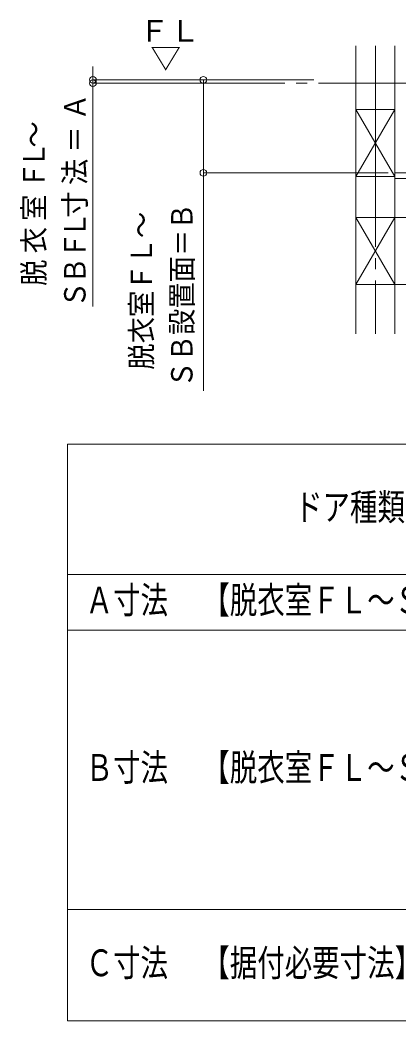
# Model space of a CAD drawing. Units: millimetres on the paper. Extents: x -305 to 305, y -152 to 152.
# Drawn here: x -54.4 to -20.4, y -76.6 to 13.1 of the extents above; entities that cross this region are included whole.
import ezdxf
from ezdxf.enums import TextEntityAlignment as Align

# ---------------------------------------------------------------- set-up
doc = ezdxf.new("R2010")
doc.units = ezdxf.units.MM
doc.linetypes.add('LONG_CHAIN', pattern=[21, 18, -1, 1, -1])
doc.layers.add('0-0_0', color=7, linetype='Continuous', lineweight=9)
doc.layers.add('0-1_VIEW0001', color=7, linetype='Continuous', lineweight=9)
doc.styles.add('ＭＳ ゴシック', font='')
doc.styles.get('ＭＳ ゴシック').set_extended_font_data('MS Gothic')

# ---------------------------------------------------------------- blocks, each defined once
blk = doc.blocks.new('_ORIGIN')
at = {"layer": '0-0_0'}
blk.add_line((0, 0), (-1, 0), dxfattribs=at)
blk.add_circle((0, 0), 0.5, dxfattribs=at)
blk = doc.blocks.new('X82')
at = {"layer": '0-0_0', "style": 'ＭＳ ゴシック', "width": 0.9}
for s, p in [('ＳＢ設置面＝Ｂ', (-138.492, 115.95)), ('脱衣室ＦＬ～', (-142.11, 117.563))]:
    blk.add_text(s, height=1.921, rotation=90, dxfattribs=at).set_placement(p, align=Align.BOTTOM_LEFT)

msp = doc.modelspace()

# ---------------------------------------------------------------- linework, layer by layer
at = {"layer": '0-0_0'}
for p, q in [((-34.432, 7.725), (-37.965, 7.725)), ((-37.965, -0.008), (-37.965, 7.125)), ((-21.432, -0.608), (-37.965, -0.608)), ((-37.965, -0.608), (-37.965, -20.151)), ((-50.122, -24.925), (-50.122, -76.591)), ((-50.122, -24.925), (83.211, -24.925)), ((-50.122, -36.591), (83.211, -36.591)), ((-50.122, -41.591), (83.211, -41.591)), ((-50.122, -66.591), (83.211, -66.591)), ((-50.122, -76.591), (83.211, -76.591))]:
    msp.add_line(p, q, dxfattribs=at)
at = {"layer": '0-1_VIEW0001'}
for p, q in [((-24.308, 10.758), (-24.308, -15.017)), ((-20.808, 10.758), (-20.808, -15.017)), ((-47.85, 8.325), (-47.85, 8.925)), ((-28.084, 7.725), (-47.85, 7.725)), ((-47.85, 7.425), (-47.85, 7.725)), ((-47.85, 7.425), (-47.85, -12.575)), ((-47.85, 6.825), (-47.85, 6.225)), ((-24.308, 5.058), (-20.808, 5.058)), ((-24.308, -0.942), (-20.808, 5.058)), ((-20.808, -0.942), (-24.308, 5.058)), ((-4.315, -0.608), (-20.808, -0.608)), ((-24.308, -0.942), (-20.808, -0.942)), ((-4.315, -1.108), (-20.808, -1.108)), ((-20.808, -10.608), (-24.308, -4.608)), ((-24.308, -10.608), (-20.808, -4.608)), ((-24.308, -4.608), (39.859, -4.608)), ((-24.308, -10.608), (39.859, -10.608))]:
    msp.add_line(p, q, dxfattribs=at)
at = {"layer": '0-1_VIEW0001', "linetype": 'LONG_CHAIN'}
for p, q in [((-22.558, 10.758), (-22.558, -15.017)), ((53.339, 7.425), (-47.85, 7.425))]:
    msp.add_line(p, q, dxfattribs=at)

# ---------------------------------------------------------------- block references
at = {"layer": '0-0_0', "xscale": 0.6, "yscale": 0.6}
for p, rotation in [((-37.965, 7.725), 90), ((-37.965, -0.608), 270)]:
    msp.add_blockref('_ORIGIN', p, dxfattribs=dict(at, rotation=rotation))
at = {"layer": '0-0_0'}
msp.add_blockref('X82', (100.136, -135.805), dxfattribs=at)
at = {"layer": '0-1_VIEW0001', "xscale": 0.6, "yscale": 0.6}
for p, rotation in [((-47.85, 7.725), 270), ((-47.85, 7.425), 90)]:
    msp.add_blockref('_ORIGIN', p, dxfattribs=dict(at, rotation=rotation))

# ---------------------------------------------------------------- texts
at = {"layer": '0-0_0', "color": 4, "style": 'ＭＳ ゴシック', "width": 0.75}
for s, p in [('ドア種類', (-29.758, -32.471)), ('Ａ寸法', (-48.508, -40.804)), ('【脱衣室ＦＬ～ＳＢＦＬ】', (-38.061, -40.804)), ('Ｂ寸法', (-48.508, -55.804)), ('【脱衣室ＦＬ～ＳＢ設置面】', (-38.061, -55.804)), ('Ｃ寸法', (-48.508, -73.304)), ('【据付必要寸法】', (-38.061, -73.304))]:
    msp.add_text(s, height=2.405, dxfattribs=at).set_placement(p, align=Align.BOTTOM_LEFT)
at = {"layer": '0-1_VIEW0001', "style": 'ＭＳ ゴシック', "width": 1.05}
for s, p in [('ＦＬ', (-43.746, 10.581)), ('▽', (-42.713, 8.136))]:
    msp.add_text(s, height=1.921, dxfattribs=at).set_placement(p, align=Align.BOTTOM_LEFT)
at = {"layer": '0-1_VIEW0001', "style": 'ＭＳ ゴシック', "width": 0.9}
for s, p in [('Ａ', (-47.934, 4.111)), ('～', (-51.602, 1.658)), ('＝', (-47.934, 1.203)), ('Ｌ', (-51.602, -0.17)), ('法', (-47.934, -1.705)), ('Ｆ', (-51.602, -2.01)), ('室', (-51.602, -4.918)), ('寸', (-47.934, -4.613)), ('Ｌ', (-47.934, -6.441)), ('衣', (-51.602, -7.826)), ('Ｆ', (-47.934, -8.281)), ('脱', (-51.602, -10.734)), ('Ｂ', (-47.934, -10.541)), ('Ｓ', (-47.934, -12.699))]:
    msp.add_text(s, height=1.921, rotation=90, dxfattribs=at).set_placement(p, align=Align.BOTTOM_LEFT)

doc.saveas('drawing.dxf')
